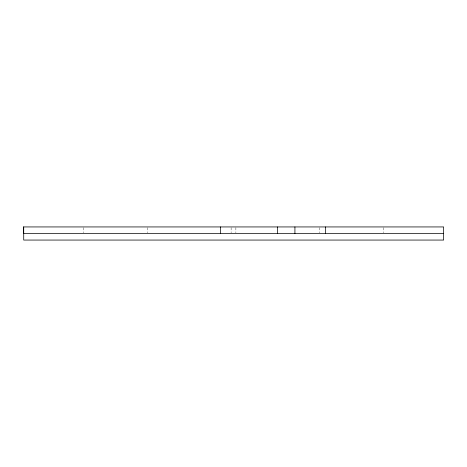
<?xml version="1.0" encoding="UTF-8"?>
<svg xmlns="http://www.w3.org/2000/svg" width="467" height="467" viewBox="0 0 467 467"><rect width="100%" height="100%" fill="white"/><g stroke="black" fill="none" stroke-linecap="round" stroke-linejoin="round"><path stroke-width="0.35" stroke-dasharray="2.33 1.75" d="M383.775 227.668L383.775 232.77M319.802 227.668L319.802 232.77M235.876 227.668L235.876 232.77M231.124 227.668L231.124 232.77M147.198 227.668L147.198 232.77M83.225 227.668L83.225 232.77"/><path stroke-width="0.7" d="M23.718 233.5L443.65 233.5M325.546 226.939L325.546 233.5M294.922 226.939L294.922 233.5M277.427 226.939L277.427 233.5M220.564 226.939L220.564 233.5M23.718 226.939L23.718 240.061L443.65 240.061L443.65 226.939L23.35 226.939L23.35 233.5"/></g></svg>
